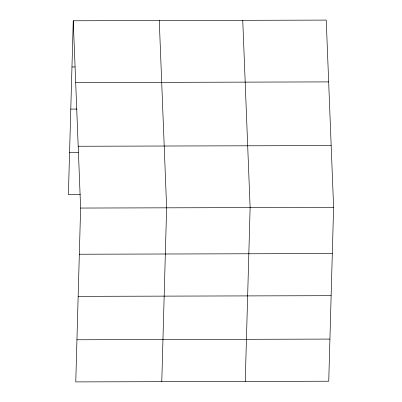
<?xml version="1.0" encoding="UTF-8"?>
<svg xmlns="http://www.w3.org/2000/svg" width="402" height="402" viewBox="0 0 402 402"><rect width="100%" height="100%" fill="white"/><g stroke="black" fill="none" stroke-linecap="round" stroke-linejoin="round"><path stroke-width="0.6" d="M73.254 20.778L80.621 208.055L75.767 381.9L328.746 381.222L333.6 207.377L326.233 20.1L73.254 20.778L68.4 194.623L80.33 194.593M161.78 381.669L166.634 207.824L159.267 20.547M245.26 381.443L250.119 207.598L242.753 20.326M71.963 66.953L75.104 66.948M75.687 82.581L328.665 81.902M70.787 109.088L77.068 109.068M78.189 146.253L331.168 145.574M69.576 152.494L78.365 152.469M80.621 208.055L333.6 207.377M79.335 254.23L332.313 253.551M78.154 296.359L331.132 295.681M76.943 339.77L329.921 339.087"/></g></svg>
